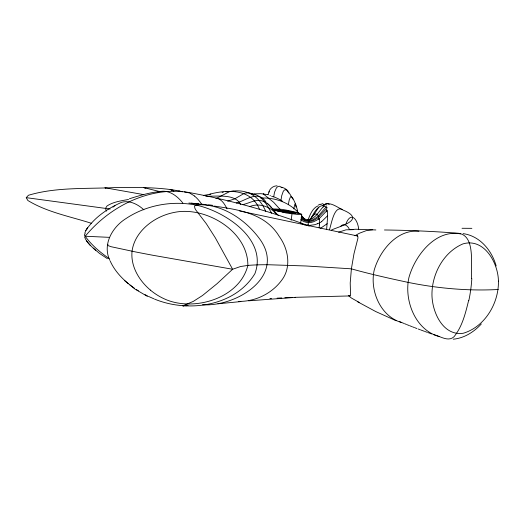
<?xml version="1.0" encoding="UTF-8"?>
<svg xmlns="http://www.w3.org/2000/svg" width="525" height="525" viewBox="0 0 525 525"><rect width="100%" height="100%" fill="white"/><g stroke="black" fill="none" stroke-linecap="round" stroke-linejoin="round"><path stroke-width="0.79" d="M319.397 224.917L319.384 220.027A19.556 4.043 -78.9 0 0 319.2 218.617L327.331 210.184L327.561 217.567L326.609 229.635M150.386 290.102A61.228 60.828 23.6 0 0 164.404 298.915C193.285 312.263 239.702 298.567 247.852 265.414C248.161 231.387 205.82 205.984 174.608 212.349A61.11 60.926 28.6 0 0 158.872 217.632C145.72 224.195 134.006 236.152 132.044 251.239C130.522 266.359 139.158 280.645 150.399 290.089M471.594 278.565C470.282 266.116 476.549 233.533 456.579 233.126C432.574 231.302 408.516 230.245 384.444 229.983M297.262 211.418L297.386 210.262L297.288 210.833M279.825 210.689L285.403 211.693L279.825 210.689L285.016 211.549M357.203 235.745L357.938 236.683L357.866 238.488L353.988 253.719L351.389 268.826L350.214 282.982L350.562 295.168L350.306 295.864L349.46 295.824M274.667 211.91L274.87 210.302L272.849 209.475M291.204 220.218L292.012 213.727C318.911 217.363 281.577 208.202 278.965 209.291A7.514 0.354 7 0 0 275.513 208.983L272.527 209.193M182.733 305.872L193.292 301.402L202.506 295.509L217.061 283.677L232.621 269.259L240.548 266.523L247.852 265.414M300.648 223.315L301.763 214.456M282.47 201.232L280.98 200.261L281.722 195.7L283.238 191.395L284.248 190.142L285.364 189.696L286.525 190.076L289.282 193.056L292.937 199.132M274.49 197.078L273.709 196.809L274.529 192.202L276.432 187.865L277.777 186.624L279.313 186.211L282.037 187.484M288.422 204.1L289.249 199.835L290.45 196.941L291.113 196.462L292.392 197.617M293.77 208.911L294.781 204.468L295.116 203.903L295.66 204.488A26.834 9.142 55.8 0 1 297.367 210.341L297.662 212.205M468.595 300.608C465.517 313.182 462.295 326.576 453.954 336.807C448.028 342.169 440.108 336.053 433.794 334.661M329.431 229.661C331.341 224.923 333.979 205.012 342.392 209.508M268.078 194.854L269.292 191.435M308.155 224.346L307.827 225.527M84.814 233.113L85.778 230.573L87.537 228.001L85.778 230.573M311.036 218.676C313.182 213.714 319.6 201.482 326.183 207.139M307.755 220.474C310.032 215.099 312.231 208.169 318.13 205.846M268.761 192.248C269.752 188.534 273.197 185.843 277.023 185.798M345.949 223.762C351.435 210.085 358.135 220.684 358.713 229.733M311.292 218.275C312.139 215.014 316.568 211.588 318.321 215.913L317.277 216.818A25.016 22.431 11.2 0 1 314.915 218.512C310.695 221.957 304.874 221.209 301.166 217.416M308.077 220.238L308.47 219.936L308.654 220.861M86.809 229.064C95.189 216.805 108.288 208.156 121.708 202.282C129.833 200.071 138.029 204.422 143.87 209.823M313.707 214.882L314.048 214.423A40.648 40.195 -70.8 0 0 314.934 213.111L317.093 209.757A47.716 47.007 -63.7 0 1 318.885 207.27M91.422 223.302C70.061 216.438 47.178 212.277 27.838 200.484L26.25 197.662L28.402 195.28C56.405 186.92 86.349 189.033 115.283 187.55C127.142 187.366 139.013 187.327 150.872 187.871C161.497 188.416 172.174 189.302 182.549 191.776M327.62 215.749L321.595 221.642M481.333 323.932C474.042 331.957 464.231 338.179 453.259 339.202M318.321 215.913L323.63 209.764A46.778 40.996 4.9 0 1 326.196 207.152M323.124 207.014L324.45 205.774M85.201 233.507L84.354 235.082C90.825 244.486 99.711 252.059 109.088 258.49M322.855 205.439C329.739 199.94 338.625 208.72 345.253 210.991C365.157 220.448 339.143 226.282 331.452 230.055M350.602 229.681L355.635 229.228L375.874 229.957M309.323 219.752L312.204 216.805A40.254 40.215 -7.5 0 0 313.76 214.922M327.167 223.696L321.307 227.784A15.875 7.455 8.4 0 1 320.263 228.185M112.954 207.178L114.975 205.551M340.791 226.15C343.954 222.659 348.423 226.039 349.433 229.661M319.2 218.617L318.045 219.398A26.86 21.479 10 0 1 315.44 220.841C310.787 223.578 305.012 223.053 300.812 219.719M195.083 205.623L196.127 205.091C224.7 211.155 267.842 239.269 254.914 273.637C234.99 306.462 187.989 312.939 154.514 299.086M308.549 220.329L308.93 220.06M320.657 204.56L321.53 204.094M277.115 209.967L282.817 211.811L292.254 212.809L286.578 210.919L277.115 209.967L285.377 211.063L288.835 212.277L282.05 211.529L278.801 210.308M319.476 222.908L317.546 223.762M318.498 204.967L320.237 204.173M338.612 232.194L346.067 229.812L353.122 229.661M216.517 198.266L229.747 191.573A11.911 11.832 52.6 0 1 231.112 191.29C247.984 188.843 259.343 196.376 265.683 211.293M321.996 203.903L322.993 203.602M129.406 198.758C139.683 195.536 150.052 192.347 160.847 191.487M108.084 244.696L107.408 245.359L111.162 246.73L135.581 251.941A332.804 25.666 7.4 0 0 152.677 255.235L232.621 269.259L215.342 237.877L206.358 223.781L195.871 210.066L194.834 208.169L194.565 206.443A32.268 6.746 25.5 0 1 195.156 205.656M203.319 195.471L210.787 194.132M242.688 204.619C249.677 203.247 256.981 197.951 264.134 201.738C270.605 204.127 273.276 211.096 278.303 215.348M227.647 201.173L234.727 198.87L244.007 193.502A12.935 12.764 -37.1 0 1 245.483 193.036L249.27 192.806L253.542 194.453M209.803 194.178C228.178 189.262 251.383 188.915 259.494 209.317M236.27 203.018C245.91 200.648 257.768 189.683 265.821 201.784M249.9 206.528C259.409 202.578 271.025 206.902 276.826 214.686M128.572 199.448C121.209 200.819 113.374 201.771 106.988 205.99L105.505 208.405L106.404 211.122M222.095 192.38L223.368 192.163M354.624 235.659L355.399 235.561M225.927 191.815L233.363 191.231A7.002 6.969 88.7 0 1 234.878 191.559M197.63 204.776C221.622 203.838 244.237 218.833 258.412 237.254C288.179 275.218 236.873 307.105 202.486 304.756M240.863 301.58L217.908 303.798M186.854 305.668L185.594 305.786M248.502 300.825L295.168 297.406M205.754 196.088C216.103 196.79 235.18 193.121 240.765 204.658M254.152 193.882L260.925 193.679L267.901 194.657M184.124 305.904L183.146 305.95M269.909 298.574L271.523 298.482M277.108 298.167L281.767 297.918M284.819 297.773L292.569 297.426M295.03 297.327L349.827 295.936M372.711 229.733L366.299 230.632L359.717 233.12A45.229 40.143 -69.8 0 0 355.386 235.535M260.846 198.089C274.988 197.262 289.656 202.637 299.066 213.399M193.075 203.798L203.044 204.284L209.954 205.478M308.529 225.553L314.619 224.713A26.716 17.719 9.3 0 0 317.487 223.702M238.553 301.383C255.091 301.75 271.727 293.698 281.577 280.383C291.677 267.389 288.409 248.994 279.261 236.46C265.237 213.216 238.632 209.757 214.338 206.082M108.983 237.333L85.221 236.25C109.522 206.686 149.153 186.27 188.009 192.34A37.4 8.052 11.5 0 1 191.382 192.957C231.538 200.445 270.998 211.542 309.179 226.078M351.389 268.826L306.036 265.985L269.318 264.771A112.672 10.946 7.5 0 0 267.028 264.744A118.676 11.557 7.5 0 0 259.16 264.817L255.308 264.948A182.995 18.191 7.8 0 0 247.866 265.414M325.861 203.378L328.243 203.864L329.267 204.606M188.869 203.044L198.43 203.766L191.205 203.214M280.717 211.043L284.347 211.312M279.425 211.05L280.337 211.122M286.998 211.614L289.314 211.785M277.049 211.004L279.471 211.181M292.025 212.113L295.949 212.402M239.531 210.965L357.558 235.974M215.801 198.266C221.53 198.489 224.713 204.31 227.036 208.812M184.393 191.914L189.532 192.957L194.565 196.002M292.012 213.727L290.351 213.537A7.58 0.368 7 0 1 286.007 212.947L274.87 210.302M110.191 209.029L26.25 197.662M281.072 187.543L282.05 187.733M196.127 205.091C172.272 200.438 146.475 205.012 126.131 218.466C112.416 226.918 102.172 244.466 109.83 260.295M272.646 209.029L276.478 209.685M293.324 212.573L299.611 213.649M287.51 211.798L291.178 212.428M143.351 194.552L104.947 187.76L105.768 188.075M251.206 193.666C262.067 194.499 266.903 205.098 271.674 213.288M463.122 233.632C479.857 235.882 491.84 250.451 496.164 265.958M439.359 336.61C415.295 330.153 403.896 300.464 408.909 277.627C414.829 255.931 435.323 229.018 460.576 233.907M418.93 231.223C396.92 229.136 379.549 250.996 374.148 270.382C369.698 290.679 380.408 316.155 401.218 322.435M271.642 196.232L273.709 196.809M159.764 191.599L143.784 187.609L145.497 188.16M304.533 224.857L305.183 225.061M173.099 190.312L170.172 189.518L173.887 191.113M181.827 191.71L178.769 190.942L179.077 191.225M431.721 333.933L428.052 332.627M424.974 331.511L427.304 332.358M424.377 331.295L420.742 329.956M418.248 329.024L420.125 329.733M415.065 327.823L416.981 328.552M412.479 326.832L414.422 327.574M274.89 197.229L278.978 199.106M409.867 325.808L411.83 326.576M407.236 324.765L409.211 325.546M359.113 302.387L351.343 297.977A45.262 40.353 -77.1 0 1 348.639 295.673M404.585 323.695L406.573 324.496M401.94 322.606L403.928 323.42M399.295 321.497L401.277 322.324M303.22 224.359L301.822 223.735M396.211 320.782L375.697 311.535L357.656 301.79M148.352 296.349L153.832 298.784M145.058 294.65L147.663 296.041M147.328 296.336L135.03 289.118L124.517 280.56M264.83 194.67L263.222 193.863L273.735 202.381L279.93 209.252M279.471 199.375L279.969 199.657M280.475 199.953L280.98 200.261M136.382 289.564L138.423 290.85M301.376 218.682C305.274 222.154 310.951 222.482 315.236 219.516A25.955 22.142 10.7 0 0 317.723 217.934L324.883 210.453A68.486 56.438 3.6 0 1 326.865 208.386M107.468 258.746L99.586 253.47L93.24 248.108M129.977 284.97L134.393 288.238M267.015 203.155L270.756 206.843L271.359 208.156M301.54 216.175C304.638 220.415 310.393 221.242 314.075 217.212A25.18 24.117 8.3 0 0 316.7 214.869L321.517 208.74A28.993 27.398 2.3 0 1 323.118 207.007M128.198 283.513C120.77 277.351 114.155 269.902 110.191 261.023M301.448 215.388L302.997 217.501M84.551 236.926C86.599 242.53 91.442 246.435 95.688 250.359M182.857 203.024C178.631 197.794 173.23 192.944 166.464 191.533A57.73 30.463 -84.1 0 0 158.097 192.025M86.592 240.968L90.215 245.319M303.877 218.439L304.218 218.866M302.695 216.93L303.509 217.967M287.661 191.244L288.704 193.095M295.949 207.06L295.66 204.488A27.293 11.819 51.9 0 0 292.438 197.617M326.445 209.659A31.651 6.162 -76.9 0 1 326.74 211.838M326.307 206.804A42.361 9.627 -71.1 0 1 327.121 207.703M269.948 195.635A21.84 4.692 32.1 0 1 270.447 195.668M323.538 204.494A271.261 43.87 57.6 0 1 326.819 204.98M319.384 224.936A18.421 3.603 -79.5 0 1 319.147 227.811M321.615 221.648A19.747 12.902 8.4 0 1 319.495 222.922M308.365 222.974A19.733 2.402 -65.2 0 1 307.958 224.687M318.662 217.658A25.456 5.106 -79.6 0 1 318.977 219.332M308.779 221.36A24.767 2.776 -66.6 0 1 308.707 222.298M318.419 215.572A34.276 7.58 -76.6 0 1 318.977 216.569M308.805 220.454A28.416 2.586 -70.3 0 1 308.897 220.986M282.391 187.543A8.531 3.865 47.9 0 1 287.91 190.805M351.35 268.826A247.708 18.946 8.1 0 0 373.4 274.568A260.059 19.753 8.1 0 0 402.59 281.197C433.67 288.087 467.099 291.231 498.192 289.492A6.274 0.538 8 0 0 497.897 289.354M471.831 278.585A135.772 118.735 88 0 1 468.825 300.628M208.596 204.809A120.212 20.042 18.4 0 1 212.973 205.38M196.258 205.15A41.252 8.17 21.8 0 1 197.807 204.862M188.068 305.425A41.055 0.768 -7.7 0 1 186.165 305.616M184.104 305.747A32.117 1.083 -11.4 0 1 183.107 305.793M355.261 235.666A14.477 3.557 -29.8 0 1 357.144 235.784M471.877 228.336A200.071 1.772 0.1 0 1 462.026 228.283M194.552 196.101A86.605 36.796 -88 0 1 201.482 203.917M349.611 295.982A14.457 1.706 44.2 0 1 348.672 295.555M307.145 225.468A8.42 5.709 10.4 0 1 306.475 225.369M498.428 281.124C498.908 303.128 484.923 326.904 463.181 333.277C442.798 336.151 432.154 311.909 431.957 294.906C431.767 274.207 443.422 252.131 462.978 243.882C484.201 237.641 498.238 263.032 498.428 281.124M276.078 209.797L283.487 212.107L295.614 213.386L288.271 210.958L276.078 209.797"/></g></svg>
